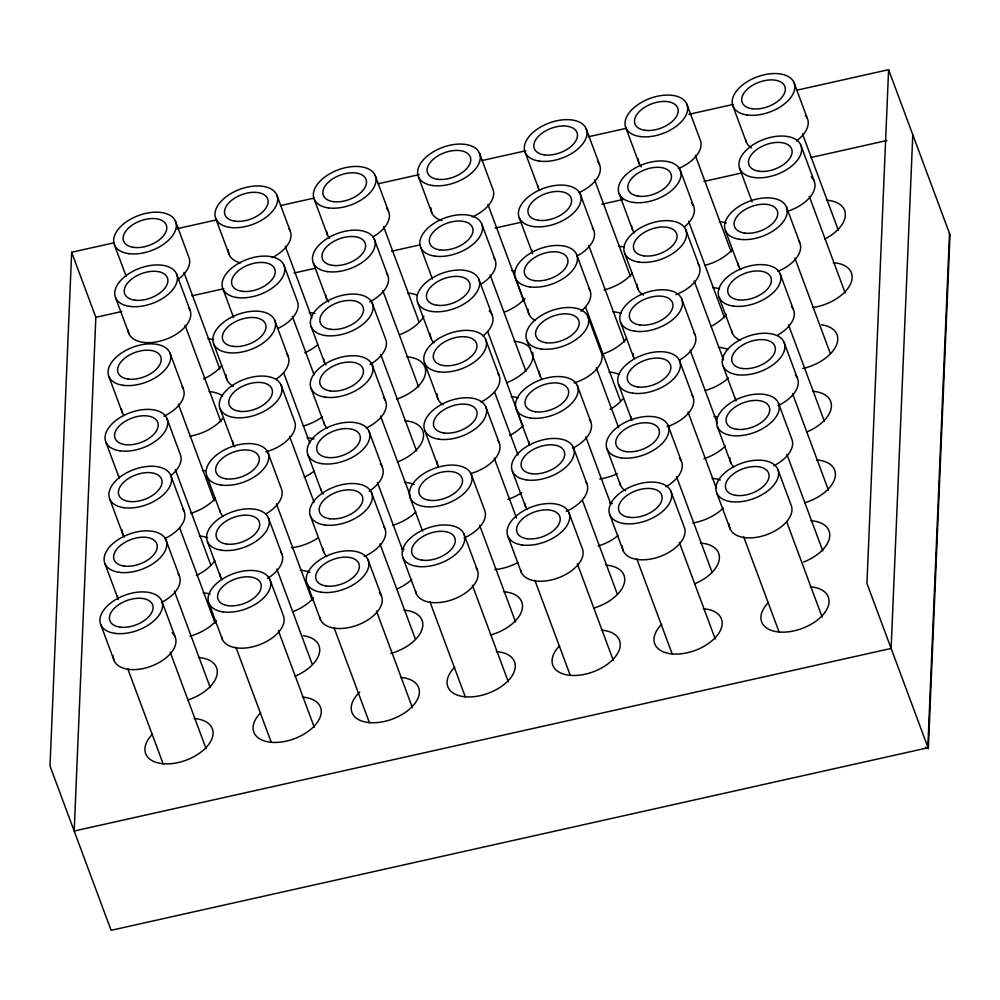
<?xml version="1.0" encoding="UTF-8"?>
<svg xmlns="http://www.w3.org/2000/svg" width="1000" height="1000" viewBox="0 0 1000 1000"><rect width="100%" height="100%" fill="white"/><g stroke="black" fill="none" stroke-linecap="round" stroke-linejoin="round"><path stroke-width="1.5" d="M114.338 242.725L71.662 252.262L50 765.987L111.112 930.312L928.05 747.738M71.662 252.262L95.85 317.312L74.188 831.025L891.125 648.45L912.788 134.738M797.15 90.125L888.6 69.688L866.938 583.4L928.337 748.512L925.45 747.312M927.837 747.163L949.5 233.438M928.337 748.512L950 234.788L888.6 69.688M176.825 228.762L216.45 219.913M280.475 205.6L314 198.1M378.013 183.8L419.162 174.6M481.65 160.637L525.85 150.762M588.35 136.788L626.45 128.275M688.938 114.312L733.138 104.438M95.85 317.312L121.762 311.525M191.875 295.85L223.888 288.7M293.988 273.025L315.325 268.263M391.538 251.225L420.5 244.762M495.175 228.062L521.087 222.275M601.862 204.225L623.2 199.45M703.988 181.4L742.087 172.887M810.675 157.562L886.875 140.525M794.013 82.562L807.375 118.513M802.463 133.825L838.388 230.413M800.8 145.062L814.175 181.012M809.262 196.325L845.175 292.913M786.425 206.875L799.788 242.825M794.875 258.137L830.25 353.263M733.012 106.3L746.375 142.238M780.075 273.637L793.438 309.587M739.812 168.787L752.1 201.863M788.525 324.9L824.45 421.488M784.05 342.287L797.425 378.237M686.85 104.113L700.225 140.05A32.738 18.688 -20.4 0 1 678.35 168.6M792.513 393.55L828.425 490.138M725.425 230.613L738.787 266.55M695.312 155.363L731.225 251.962M778.425 403.088L791.8 439.038A32.738 18.688 -20.4 0 1 773.8 465.775M786.888 454.35L822.8 550.938M680.163 169.975L693.525 205.925M719.075 297.362L732.438 333.312M688.612 221.238L724.538 317.825M777.75 469.2L791.125 505.15A32.738 18.688 -20.4 0 1 763.888 535.612A32.738 18.688 -20.4 0 1 729.262 524.012M685.738 229.662L699.1 265.613M786.75 521.925L822.125 617.05M694.188 280.925L723.575 359.95M723.05 366.012L735.888 400.525M625.85 127.837L639.225 163.787M681.637 298.775L695.013 334.725M690.1 350.037L717.312 423.212M717.425 426.812L730.8 462.762M619.163 193.713L632.525 229.65M679.55 360.737L692.913 396.688M743.737 536.975L779.125 632.1M586.15 128.663L599.525 164.613M688 412L716.3 488.1M716.75 492.925L730.125 528.875M624.738 253.388L638.1 289.337M594.6 179.925L630.525 276.512M668.075 425.425L681.45 461.375M580.275 194.112L593.638 230.062M620.638 322.512L634.012 358.45A32.738 18.688 -20.4 0 1 633.162 353.6M676.538 476.688L711.912 571.812M588.725 245.375L624.65 341.962M670.85 491.125L684.212 527.062A32.738 18.688 -20.4 0 1 656.988 557.537A32.738 18.688 -20.4 0 1 622.362 545.938M576.6 254.475L589.963 290.413M679.3 542.388L715.225 638.975M618.55 384.462L631.912 420.412A32.738 18.688 -20.4 0 1 631.075 416.825M585.6 307.188L620.425 400.85M587.875 316.525L601.237 352.475A32.738 18.688 -20.4 0 1 574.012 382.95M525.15 152.387L538.525 188.337M596.325 367.788L618.638 427.788M607.075 449.162L620.45 485.1M519.275 217.838L532.638 253.787M577.337 385.575L590.7 421.525M636.838 558.9L672.212 654.025M585.788 436.838L610.825 504.15M479.438 153.1L492.812 189.037A32.738 18.688 -20.4 0 1 472.238 217.013M609.85 514.85L623.212 550.8M515.6 278.2L528.962 314.15M487.887 204.35L523.812 300.95M573.4 447.488L586.775 483.438M526.875 340.262L540.237 376.2M481.662 223.688L495.025 259.637M582.4 500.213L617.238 593.875M490.112 274.95L526.038 371.538M568.9 512.537L582.275 548.475A32.738 18.688 -20.4 0 1 557.075 578.288A32.738 18.688 -20.4 0 1 520.575 569.862M478.775 279.05L492.137 314.988M577.35 563.787L613.275 660.387M487.762 331.775L522.062 423.975M516.337 409.3L529.7 445.25M485.613 339.375L498.988 375.325M418.438 176.825L431.812 212.775M494.613 392.1L518.013 455.037M512.4 471.213L525.775 507.163M485.775 406.775L499.15 442.725M420.662 247.425L432.425 279.05M494.225 458.038L516.55 518.038M534.888 580.312L570.275 675.438M375.188 175.463L388.55 211.412M507.9 536.263L521.275 572.212M417.775 302.775L431.138 338.725M383.638 226.725L419.012 321.85M471.2 474.113L484.562 510.062A32.738 18.688 -20.4 0 1 464 538.038M424.613 363.113L437.987 399.05M374.3 239.175L387.675 275.125M479.65 525.375L515.575 621.962M382.762 290.438L418.675 387.025M463.938 533.975L477.3 569.925M424.775 430.513L438.15 466.45A32.738 18.688 -20.4 0 1 437.287 461.6M372.212 303.1L385.588 339.05A32.738 18.688 -20.4 0 1 370.037 364.462M472.388 585.237L508.312 681.825M380.675 354.363L416.587 450.95M314.188 199.2L327.55 235.138M372.113 364.75L385.475 400.7M380.562 416.012L410.5 496.5M410.2 497.85L422.5 530.913M313.3 262.913L326.675 298.85M369.012 431.262L382.375 467.212M429.925 601.763L465.3 696.888M276.812 194.988L290.175 230.925M377.463 482.525L403.05 551.312M402.938 557.712L416.3 593.65M285.262 246.238L311.925 317.95M311.212 326.825L324.588 362.775M371.488 492.537L384.862 528.488M283.913 265.113L297.275 301.062A32.738 18.688 -20.4 0 1 278.012 328.438M379.938 543.8L415.325 638.925M292.362 316.375L314.137 374.913M311.112 388.475L324.475 424.425M368.038 559.812L381.413 595.75M274.675 320.163L288.038 356.112M376.488 611.062L412.413 707.663M283.675 372.887L309.8 443.137M308.012 454.988L321.375 490.938M281.112 385.087L294.475 421.037A32.738 18.688 -20.4 0 1 265.875 451.9M215.812 218.713L229.175 254.662M289.562 436.35L314.05 502.2M310.487 516.263L323.862 552.212M222.913 288.85L233.612 317.6M334.038 627.587L369.412 722.712M267.962 452.612L281.325 488.562A32.738 18.688 -20.4 0 1 265.788 513.975M175.463 221.188L188.837 257.137A32.738 18.688 -20.4 0 1 177.862 279.575M307.038 583.538L320.412 619.487M276.413 503.875L312.337 600.462M213.675 343.9L227.037 379.837M183.925 272.45L219.838 369.038M268.4 517.837L281.775 553.787M176.562 273.962L189.938 309.9M220.113 408.812L233.475 444.762M276.863 569.1L312.238 664.225M185.025 325.225L220.938 421.812M269.925 579.487L283.288 615.425A32.738 18.688 -20.4 0 1 258.087 645.238A32.738 18.688 -20.4 0 1 221.6 636.812M278.375 630.737L314.3 727.337M169.913 352.863L183.287 388.812M206.962 476.35L220.325 512.288M178.363 404.125L214.288 500.725M114.462 244.925L126.225 276.55M166.887 418.425L180.263 454.375A32.738 18.688 -20.4 0 1 171.35 475.2M207.4 541.562L220.775 577.513M115.562 297.688L128.938 333.638M175.35 469.688L210.725 564.812M235.912 647.262L271.288 742.387M170.725 475.275L184.088 511.213M208.925 603.212L222.288 639.163M179.725 527.987L215.1 623.125M108.912 376.6L122.287 412.55M165.938 539.875L179.312 575.825M174.4 591.138L210.312 687.725M105.887 442.15L119.262 478.1A32.738 18.688 -20.4 0 1 118.562 475.75M161.75 600.925L175.125 636.875M170.2 652.188L206.125 748.775M109.725 499L123.088 534.95M104.938 563.612L118.312 599.55A32.738 18.688 -20.4 0 1 117.475 595.962M127.737 668.7L163.125 763.825M100.75 624.65L114.125 660.6M172.188 632.825A32.738 18.688 -20.4 0 1 151.938 665.938A32.738 18.688 -20.4 0 1 113.263 655.75M379.387 592.625A32.738 18.688 -20.4 0 1 359.225 624.425A32.738 18.688 -20.4 0 1 319.713 617.137M476.087 567.788A32.738 18.688 -20.4 0 1 454.113 599A32.738 18.688 -20.4 0 1 415.613 591.312M288.962 228.787A32.738 18.688 -20.4 0 1 272.188 257.675M240.575 262.838A32.738 18.688 -20.4 0 1 228.325 249.8M386.538 208.275A32.738 18.688 -20.4 0 1 373.013 236.825M329.575 238.275A32.738 18.688 -20.4 0 1 326.712 231.55M441.925 220.613A32.738 18.688 -20.4 0 1 430.95 207.913M597.5 161.475A32.738 18.688 -20.4 0 1 578.95 192.587M539.738 190.487A32.738 18.688 -20.4 0 1 537.825 185.987M641.237 166.912A32.738 18.688 -20.4 0 1 638.362 158.925M805.362 115.375A32.738 18.688 -20.4 0 1 796.4 140.95M751.5 147.925A32.738 18.688 -20.4 0 1 745.688 139.9M691.513 202.787A32.738 18.688 -20.4 0 1 684.613 226.762M634.538 232.787A32.738 18.688 -20.4 0 1 631.688 226.062M588.75 288.275A32.738 18.688 -20.4 0 1 581.05 311.25M535.35 320.538A32.738 18.688 -20.4 0 1 528.112 309.288M386.463 272.975A32.738 18.688 -20.4 0 1 369.675 301.875M328.688 301.988A32.738 18.688 -20.4 0 1 325.838 295.262M383.462 397.562A32.738 18.688 -20.4 0 1 366.213 428.062M327.413 428.475A32.738 18.688 -20.4 0 1 323.787 422.075M188.725 307.762A32.738 18.688 -20.4 0 1 165.738 339.363A32.738 18.688 -20.4 0 1 128.1 330.05M234.7 446.9A32.738 18.688 -20.4 0 1 232.638 441.175M497.775 373.188A32.738 18.688 -20.4 0 1 480.988 402.075M443.1 404.738A32.738 18.688 -20.4 0 1 437.137 394.2M542.25 379.338A32.738 18.688 -20.4 0 1 539.388 371.35M798.575 240.675A32.738 18.688 -20.4 0 1 777.925 271.363M740.812 269.688A32.738 18.688 -20.4 0 1 737.95 262.962M693.8 332.587A32.738 18.688 -20.4 0 1 679.463 360.138M791.425 306.45A32.738 18.688 -20.4 0 1 777.9 335M740.188 340.325A32.738 18.688 -20.4 0 1 731.75 330.962M795.4 375.1A32.738 18.688 -20.4 0 1 778.15 405.613M736.012 400.812A32.738 18.688 -20.4 0 1 735.575 398.375M182.062 386.675A32.738 18.688 -20.4 0 1 164.013 416.188M124.3 415.675A32.738 18.688 -20.4 0 1 121.438 408.95M182.875 509.075A32.738 18.688 -20.4 0 1 164.825 538.587M124.312 537.087A32.738 18.688 -20.4 0 1 122.238 530.087M178.1 573.675A32.738 18.688 -20.4 0 1 161.312 602.575M280.55 551.638A32.738 18.688 -20.4 0 1 267.413 578.488M221.988 579.65A32.738 18.688 -20.4 0 1 219.925 573.925M223.263 516.337A32.738 18.688 -20.4 0 1 219.638 509.95M380.363 464.075A32.738 18.688 -20.4 0 1 369.175 491.188M323.4 494.075A32.738 18.688 -20.4 0 1 320.688 488.587M585.562 481.287A32.738 18.688 -20.4 0 1 566.213 511.413M526.987 509.312A32.738 18.688 -20.4 0 1 524.938 503.575M679.425 458.237A32.738 18.688 -20.4 0 1 665.9 486.788M625.562 490.788A32.738 18.688 -20.4 0 1 619.75 482.762M733.737 466.812A32.738 18.688 -20.4 0 1 729.95 457.9M497.925 440.575A32.738 18.688 -20.4 0 1 470.538 473.6M589.487 419.375A32.738 18.688 -20.4 0 1 572.712 448.263M529.3 444.1A32.738 18.688 -20.4 0 1 528.862 441.662M691.7 394.538A32.738 18.688 -20.4 0 1 667.05 426.725M383.638 526.337A32.738 18.688 -20.4 0 1 364.288 556.45M326.788 556.263A32.738 18.688 -20.4 0 1 323.013 548.625M325.8 364.925A32.738 18.688 -20.4 0 1 323.75 359.188M489.212 310.95A32.738 18.688 -20.4 0 1 483.225 335.825M434.075 342.775A32.738 18.688 -20.4 0 1 430.288 333.862M493.812 257.5A32.738 18.688 -20.4 0 1 480.662 284.35M592.425 227.913A32.738 18.688 -20.4 0 1 578.1 255.475M532.225 252.638A32.738 18.688 -20.4 0 1 531.8 250.2M697.887 263.463A32.738 18.688 -20.4 0 1 675.913 294.675M643.225 295.025A32.738 18.688 -20.4 0 1 637.25 284.475M811.237 176.962A32.738 18.688 -20.4 0 1 786.95 211.475M286.825 353.975A32.738 18.688 -20.4 0 1 275.975 379.338M233.425 386.238A32.738 18.688 -20.4 0 1 226.188 374.988M194.225 718.55A35.587 20.312 -20.4 0 1 208.312 744.95A35.587 20.312 -20.4 0 1 159.512 763.238A35.587 20.312 -20.4 0 1 152.5 734.188M302.387 697.113A35.587 20.312 -20.4 0 1 316.488 723.512A35.587 20.312 -20.4 0 1 267.675 741.8A35.587 20.312 -20.4 0 1 260.675 712.738M400.513 677.438A35.587 20.312 -20.4 0 1 414.35 704.163A35.587 20.312 -20.4 0 1 364.988 721.95A35.587 20.312 -20.4 0 1 359.762 692.125M496.4 651.612A35.587 20.312 -20.4 0 1 510.5 678.012A35.587 20.312 -20.4 0 1 461.688 696.3A35.587 20.312 -20.4 0 1 454.688 667.237M601.375 630.163A35.587 20.312 -20.4 0 1 615.462 656.562A35.587 20.312 -20.4 0 1 566.663 674.85A35.587 20.312 -20.4 0 1 559.65 645.788M703.325 608.75A35.587 20.312 -20.4 0 1 717.412 635.15A35.587 20.312 -20.4 0 1 668.6 653.438A35.587 20.312 -20.4 0 1 661.6 624.375M810.225 586.825A35.587 20.312 -20.4 0 1 824.312 613.225A35.587 20.312 -20.4 0 1 775.512 631.512A35.587 20.312 -20.4 0 1 768.5 602.463M221.775 365.55A35.587 20.312 -20.4 0 1 203.512 378.95M207.938 338.825A35.587 20.312 -20.4 0 1 213.475 339.637M317.512 344.975A35.587 20.312 -20.4 0 1 304.85 352.738M309.288 312.613A35.587 20.312 -20.4 0 1 314.812 313.438M423.925 316.262A35.587 20.312 -20.4 0 1 400.375 334.412M407.663 293.087A35.587 20.312 -20.4 0 1 417.175 295.188M524.95 298.412A35.587 20.312 -20.4 0 1 504.637 312.05M511.912 270.725A35.587 20.312 -20.4 0 1 514.513 271M632.463 273.012A35.587 20.312 -20.4 0 1 603.975 289.962M618.625 246.287A35.587 20.312 -20.4 0 1 624.15 247.113M732.362 249.425A35.587 20.312 -20.4 0 1 704.675 265.413M719.325 221.737A35.587 20.312 -20.4 0 1 726.25 222.925M826.488 200.188A35.587 20.312 -20.4 0 1 845.337 215.2A35.587 20.312 -20.4 0 1 824.85 238.988M726.462 314.325A35.587 20.312 -20.4 0 1 711 326.4M712.625 287.613A35.587 20.312 -20.4 0 1 719.562 288.8M622.913 398.825A35.587 20.312 -20.4 0 1 610.1 409.438M609.075 372.1A35.587 20.312 -20.4 0 1 618.575 374.188M406.775 356.8A35.587 20.312 -20.4 0 1 425.225 374.663A35.587 20.312 -20.4 0 1 396.587 399.175M415.85 511.975A35.587 20.312 -20.4 0 1 392.912 525.225M404.588 482.375A35.587 20.312 -20.4 0 1 414.1 484.475M222.875 418.312A35.587 20.312 -20.4 0 1 189.95 436.188M209.037 391.587A35.587 20.312 -20.4 0 1 222.662 395.988M318.387 537.675A35.587 20.312 -20.4 0 1 291.537 547.737M521.663 492.8A35.587 20.312 -20.4 0 1 507.9 499.375M617.325 473.638A35.587 20.312 -20.4 0 1 599.775 478.988M821.488 324.775A35.587 20.312 -20.4 0 1 836.363 345.3A35.587 20.312 -20.4 0 1 802.763 368.525M725.375 446.012A35.587 20.312 -20.4 0 1 703.925 458.775M714.112 416.413A35.587 20.312 -20.4 0 1 716.712 416.675M812.55 391.262A35.587 20.312 -20.4 0 1 831.275 407.688A35.587 20.312 -20.4 0 1 806.7 432.013M816.525 459.913A35.587 20.312 -20.4 0 1 834.85 478.263A35.587 20.312 -20.4 0 1 804.85 502.762M215.425 498.188A35.587 20.312 -20.4 0 1 190.712 513.337M202.387 470.5A35.587 20.312 -20.4 0 1 204.988 470.763M214.9 560.425A35.587 20.312 -20.4 0 1 196.35 575.525M199.363 536.05A35.587 20.312 -20.4 0 1 207.625 537.663M216.238 620.588A35.587 20.312 -20.4 0 1 190.037 636.175M203.2 592.9A35.587 20.312 -20.4 0 1 210.125 594.087M198.412 657.5A35.587 20.312 -20.4 0 1 216.863 675.362A35.587 20.312 -20.4 0 1 188.225 699.875M303.475 635.737A35.587 20.312 -20.4 0 1 319.425 652.837A35.587 20.312 -20.4 0 1 295.025 676.213M313.475 597.938A35.587 20.312 -20.4 0 1 293.15 611.562M300.438 570.25A35.587 20.312 -20.4 0 1 309.95 572.337M411.788 579.438A35.587 20.312 -20.4 0 1 397.062 589.025M401.488 548.888A35.587 20.312 -20.4 0 1 404.075 549.163M503.675 591.75A35.587 20.312 -20.4 0 1 521.85 610.588A35.587 20.312 -20.4 0 1 490.5 635.025M605.875 565.112A35.587 20.312 -20.4 0 1 624.2 583.462A35.587 20.312 -20.4 0 1 594.2 607.962M700.55 543.05A35.587 20.312 -20.4 0 1 719.275 559.475A35.587 20.312 -20.4 0 1 694.7 583.8M810.9 520.712A35.587 20.312 -20.4 0 1 829.55 537.612A35.587 20.312 -20.4 0 1 803.625 562.038M517.962 562.487A35.587 20.312 -20.4 0 1 494.75 569.575M618.05 535.575A35.587 20.312 -20.4 0 1 598.138 546.05M609.812 503.2A35.587 20.312 -20.4 0 1 612.4 503.475M723.288 507.975A35.587 20.312 -20.4 0 1 692.925 522.975M712.025 478.363A35.587 20.312 -20.4 0 1 720.275 479.975M403.963 610.163A35.587 20.312 -20.4 0 1 422.137 629A35.587 20.312 -20.4 0 1 390.8 653.438M404.688 420.725A35.587 20.312 -20.4 0 1 423.338 437.625A35.587 20.312 -20.4 0 1 397.413 462.05M523.425 425.325A35.587 20.312 -20.4 0 1 509.613 435.475M511.25 396.675A35.587 20.312 -20.4 0 1 518.175 397.863M532.513 352.287A35.587 20.312 -20.4 0 1 506.85 382.638M514.138 341.325A35.587 20.312 -20.4 0 1 530.737 348.713M626.575 338.462A35.587 20.312 -20.4 0 1 602.55 354.113M612.737 311.737A35.587 20.312 -20.4 0 1 621 313.363M728.5 377.837A35.587 20.312 -20.4 0 1 705.037 390.575M718.213 347.287A35.587 20.312 -20.4 0 1 727.712 349.387M833.275 262.688A35.587 20.312 -20.4 0 1 850.525 283.988A35.587 20.312 -20.4 0 1 812.712 307.525M314.288 471.037A35.587 20.312 -20.4 0 1 304.125 477.275M307.15 437.8A35.587 20.312 -20.4 0 1 314.075 438.988M322.375 416.863A35.587 20.312 -20.4 0 1 303.225 426.025M119.838 627.1A22.788 13 -20.4 0 0 153.075 607.913A22.788 13 -20.4 0 0 120.838 603.362A22.788 13 -20.4 0 0 119.838 627.1M114.85 633.35A32.738 18.688 -20.4 0 0 162.6 605.788A32.738 18.688 -20.4 0 0 116.3 599.237A32.738 18.688 -20.4 0 0 114.85 633.35M223.025 611.9A32.738 18.688 -20.4 0 0 270.775 584.338A32.738 18.688 -20.4 0 0 224.462 577.8A32.738 18.688 -20.4 0 0 223.025 611.9M228 605.662A22.788 13 -20.4 0 0 261.25 586.475A22.788 13 -20.4 0 0 229.013 581.912A22.788 13 -20.4 0 0 228 605.662M321.15 592.225A32.738 18.688 -20.4 0 0 368.888 564.663A32.738 18.688 -20.4 0 0 322.587 558.125A32.738 18.688 -20.4 0 0 321.15 592.225M326.125 585.975A22.788 13 -20.4 0 0 359.363 566.8A22.788 13 -20.4 0 0 327.125 562.238A22.788 13 -20.4 0 0 326.125 585.975M422.025 560.15A22.788 13 -20.4 0 0 455.262 540.962A22.788 13 -20.4 0 0 423.025 536.413A22.788 13 -20.4 0 0 422.025 560.15M417.038 566.4A32.738 18.688 -20.4 0 0 464.787 538.837A32.738 18.688 -20.4 0 0 418.475 532.3A32.738 18.688 -20.4 0 0 417.038 566.4M522 544.95A32.738 18.688 -20.4 0 0 569.75 517.388A32.738 18.688 -20.4 0 0 523.45 510.85A32.738 18.688 -20.4 0 0 522 544.95M526.987 538.713A22.788 13 -20.4 0 0 560.225 519.525A22.788 13 -20.4 0 0 527.987 514.963A22.788 13 -20.4 0 0 526.987 538.713M628.938 517.3A22.788 13 -20.4 0 0 662.175 498.113A22.788 13 -20.4 0 0 629.938 493.55A22.788 13 -20.4 0 0 628.938 517.3M623.95 523.538A32.738 18.688 -20.4 0 0 671.7 495.975A32.738 18.688 -20.4 0 0 625.388 489.438A32.738 18.688 -20.4 0 0 623.95 523.538M735.837 495.375A22.788 13 -20.4 0 0 769.075 476.188A22.788 13 -20.4 0 0 736.838 471.637A22.788 13 -20.4 0 0 735.837 495.375M730.85 501.625A32.738 18.688 -20.4 0 0 778.6 474.062A32.738 18.688 -20.4 0 0 732.288 467.512A32.738 18.688 -20.4 0 0 730.85 501.625M133.55 247.362A22.788 13 -20.4 0 0 166.788 228.175A22.788 13 -20.4 0 0 134.55 223.625A22.788 13 -20.4 0 0 133.55 247.362M128.575 253.612A32.738 18.688 -20.4 0 0 176.312 226.05A32.738 18.688 -20.4 0 0 130.013 219.513A32.738 18.688 -20.4 0 0 128.575 253.612M229.913 227.4A32.738 18.688 -20.4 0 0 277.663 199.838A32.738 18.688 -20.4 0 0 231.35 193.3A32.738 18.688 -20.4 0 0 229.913 227.4M234.9 221.15A22.788 13 -20.4 0 0 268.137 201.975A22.788 13 -20.4 0 0 235.9 197.413A22.788 13 -20.4 0 0 234.9 221.15M333.275 201.637A22.788 13 -20.4 0 0 366.512 182.45A22.788 13 -20.4 0 0 334.275 177.9A22.788 13 -20.4 0 0 333.275 201.637M328.288 207.887A32.738 18.688 -20.4 0 0 376.037 180.325A32.738 18.688 -20.4 0 0 329.725 173.787A32.738 18.688 -20.4 0 0 328.288 207.887M432.537 185.512A32.738 18.688 -20.4 0 0 480.288 157.95A32.738 18.688 -20.4 0 0 433.975 151.412A32.738 18.688 -20.4 0 0 432.537 185.512M437.525 179.262A22.788 13 -20.4 0 0 470.763 160.087A22.788 13 -20.4 0 0 438.525 155.525A22.788 13 -20.4 0 0 437.525 179.262M544.237 154.838A22.788 13 -20.4 0 0 577.475 135.65A22.788 13 -20.4 0 0 545.237 131.1A22.788 13 -20.4 0 0 544.237 154.838M539.25 161.088A32.738 18.688 -20.4 0 0 587 133.525A32.738 18.688 -20.4 0 0 540.688 126.975A32.738 18.688 -20.4 0 0 539.25 161.088M639.963 136.525A32.738 18.688 -20.4 0 0 687.712 108.963A32.738 18.688 -20.4 0 0 641.4 102.425A32.738 18.688 -20.4 0 0 639.963 136.525M644.938 130.287A22.788 13 -20.4 0 0 678.175 111.1A22.788 13 -20.4 0 0 645.938 106.538A22.788 13 -20.4 0 0 644.938 130.287M747.113 114.987A32.738 18.688 -20.4 0 0 794.862 87.425A32.738 18.688 -20.4 0 0 748.55 80.887A32.738 18.688 -20.4 0 0 747.113 114.987M752.1 108.737A22.788 13 -20.4 0 0 785.337 89.55A22.788 13 -20.4 0 0 753.1 85A22.788 13 -20.4 0 0 752.1 108.737M638.25 196.15A22.788 13 -20.4 0 0 671.488 176.962A22.788 13 -20.4 0 0 639.25 172.413A22.788 13 -20.4 0 0 638.25 196.15M633.263 202.4A32.738 18.688 -20.4 0 0 681.012 174.838A32.738 18.688 -20.4 0 0 634.7 168.3A32.738 18.688 -20.4 0 0 633.263 202.4M529.7 286.887A32.738 18.688 -20.4 0 0 577.45 259.325A32.738 18.688 -20.4 0 0 531.138 252.787A32.738 18.688 -20.4 0 0 529.7 286.887M534.688 280.637A22.788 13 -20.4 0 0 567.925 261.45A22.788 13 -20.4 0 0 535.688 256.9A22.788 13 -20.4 0 0 534.688 280.637M332.388 265.35A22.788 13 -20.4 0 0 365.625 246.163A22.788 13 -20.4 0 0 333.387 241.612A22.788 13 -20.4 0 0 332.388 265.35M327.413 271.6A32.738 18.688 -20.4 0 0 375.163 244.037A32.738 18.688 -20.4 0 0 328.85 237.5A32.738 18.688 -20.4 0 0 327.413 271.6M330.2 390.925A22.788 13 -20.4 0 0 363.438 371.737A22.788 13 -20.4 0 0 331.2 367.188A22.788 13 -20.4 0 0 330.2 390.925M325.213 397.163A32.738 18.688 -20.4 0 0 372.962 369.6A32.738 18.688 -20.4 0 0 326.65 363.062A32.738 18.688 -20.4 0 0 325.213 397.163M134.65 300.138A22.788 13 -20.4 0 0 167.887 280.95A22.788 13 -20.4 0 0 135.65 276.388A22.788 13 -20.4 0 0 134.65 300.138M129.675 306.375A32.738 18.688 -20.4 0 0 177.425 278.812A32.738 18.688 -20.4 0 0 131.113 272.275A32.738 18.688 -20.4 0 0 129.675 306.375M239.2 411.262A22.788 13 -20.4 0 0 272.438 392.075A22.788 13 -20.4 0 0 240.2 387.525A22.788 13 -20.4 0 0 239.2 411.262M234.213 417.5A32.738 18.688 -20.4 0 0 281.962 389.938A32.738 18.688 -20.4 0 0 235.65 383.4A32.738 18.688 -20.4 0 0 234.213 417.5M443.7 365.55A22.788 13 -20.4 0 0 476.938 346.362A22.788 13 -20.4 0 0 444.7 341.812A22.788 13 -20.4 0 0 443.7 365.55M438.725 371.8A32.738 18.688 -20.4 0 0 486.475 344.237A32.738 18.688 -20.4 0 0 440.163 337.7A32.738 18.688 -20.4 0 0 438.725 371.8M540.975 348.95A32.738 18.688 -20.4 0 0 588.725 321.388A32.738 18.688 -20.4 0 0 542.413 314.837A32.738 18.688 -20.4 0 0 540.975 348.95M545.962 342.7A22.788 13 -20.4 0 0 579.2 323.512A22.788 13 -20.4 0 0 546.962 318.962A22.788 13 -20.4 0 0 545.962 342.7M739.525 239.3A32.738 18.688 -20.4 0 0 787.275 211.737A32.738 18.688 -20.4 0 0 740.962 205.2A32.738 18.688 -20.4 0 0 739.525 239.3M744.513 233.05A22.788 13 -20.4 0 0 777.75 213.863A22.788 13 -20.4 0 0 745.512 209.312A22.788 13 -20.4 0 0 744.513 233.05M634.75 331.2A32.738 18.688 -20.4 0 0 682.5 303.637A32.738 18.688 -20.4 0 0 636.188 297.1A32.738 18.688 -20.4 0 0 634.75 331.2M639.725 324.95A22.788 13 -20.4 0 0 672.962 305.763A22.788 13 -20.4 0 0 640.725 301.212A22.788 13 -20.4 0 0 639.725 324.95M733.175 306.05A32.738 18.688 -20.4 0 0 780.925 278.488A32.738 18.688 -20.4 0 0 734.613 271.95A32.738 18.688 -20.4 0 0 733.175 306.05M738.162 299.812A22.788 13 -20.4 0 0 771.4 280.625A22.788 13 -20.4 0 0 739.163 276.062A22.788 13 -20.4 0 0 738.162 299.812M737.163 374.7A32.738 18.688 -20.4 0 0 784.912 347.137A32.738 18.688 -20.4 0 0 738.6 340.6A32.738 18.688 -20.4 0 0 737.163 374.7M742.138 368.462A22.788 13 -20.4 0 0 775.375 349.275A22.788 13 -20.4 0 0 743.138 344.725A22.788 13 -20.4 0 0 742.138 368.462M123.012 385.288A32.738 18.688 -20.4 0 0 170.763 357.725A32.738 18.688 -20.4 0 0 124.45 351.188A32.738 18.688 -20.4 0 0 123.012 385.288M128 379.038A22.788 13 -20.4 0 0 161.238 359.85A22.788 13 -20.4 0 0 129 355.3A22.788 13 -20.4 0 0 128 379.038M120 450.838A32.738 18.688 -20.4 0 0 167.75 423.275A32.738 18.688 -20.4 0 0 121.438 416.737A32.738 18.688 -20.4 0 0 120 450.838M124.975 444.6A22.788 13 -20.4 0 0 158.212 425.412A22.788 13 -20.4 0 0 125.975 420.863A22.788 13 -20.4 0 0 124.975 444.6M128.812 501.438A22.788 13 -20.4 0 0 162.05 482.25A22.788 13 -20.4 0 0 129.812 477.7A22.788 13 -20.4 0 0 128.812 501.438M123.825 507.688A32.738 18.688 -20.4 0 0 171.575 480.125A32.738 18.688 -20.4 0 0 125.262 473.587A32.738 18.688 -20.4 0 0 123.825 507.688M119.05 572.3A32.738 18.688 -20.4 0 0 166.8 544.738A32.738 18.688 -20.4 0 0 120.487 538.188A32.738 18.688 -20.4 0 0 119.05 572.3M124.025 566.05A22.788 13 -20.4 0 0 157.262 546.862A22.788 13 -20.4 0 0 125.025 542.312A22.788 13 -20.4 0 0 124.025 566.05M221.513 550.25A32.738 18.688 -20.4 0 0 269.25 522.688A32.738 18.688 -20.4 0 0 222.95 516.15A32.738 18.688 -20.4 0 0 221.513 550.25M226.488 544.012A22.788 13 -20.4 0 0 259.725 524.825A22.788 13 -20.4 0 0 227.488 520.275A22.788 13 -20.4 0 0 226.488 544.012M226.05 478.787A22.788 13 -20.4 0 0 259.288 459.6A22.788 13 -20.4 0 0 227.05 455.05A22.788 13 -20.4 0 0 226.05 478.787M221.062 485.037A32.738 18.688 -20.4 0 0 268.812 457.475A32.738 18.688 -20.4 0 0 222.5 450.938A32.738 18.688 -20.4 0 0 221.062 485.037M327.1 457.438A22.788 13 -20.4 0 0 360.337 438.25A22.788 13 -20.4 0 0 328.1 433.7A22.788 13 -20.4 0 0 327.1 457.438M322.113 463.688A32.738 18.688 -20.4 0 0 369.862 436.125A32.738 18.688 -20.4 0 0 323.55 429.575A32.738 18.688 -20.4 0 0 322.113 463.688M429.288 500.288A22.788 13 -20.4 0 0 462.525 481.1A22.788 13 -20.4 0 0 430.288 476.55A22.788 13 -20.4 0 0 429.288 500.288M424.3 506.538A32.738 18.688 -20.4 0 0 472.05 478.975A32.738 18.688 -20.4 0 0 425.737 472.438A32.738 18.688 -20.4 0 0 424.3 506.538M526.512 479.913A32.738 18.688 -20.4 0 0 574.263 452.35A32.738 18.688 -20.4 0 0 527.95 445.8A32.738 18.688 -20.4 0 0 526.512 479.913M531.487 473.663A22.788 13 -20.4 0 0 564.725 454.475A22.788 13 -20.4 0 0 532.5 449.925A22.788 13 -20.4 0 0 531.487 473.663M621.188 457.85A32.738 18.688 -20.4 0 0 668.938 430.288A32.738 18.688 -20.4 0 0 622.625 423.75A32.738 18.688 -20.4 0 0 621.188 457.85M626.163 451.6A22.788 13 -20.4 0 0 659.4 432.413A22.788 13 -20.4 0 0 627.163 427.863A22.788 13 -20.4 0 0 626.163 451.6M736.513 429.263A22.788 13 -20.4 0 0 769.75 410.075A22.788 13 -20.4 0 0 737.525 405.513A22.788 13 -20.4 0 0 736.513 429.263M731.538 435.5A32.738 18.688 -20.4 0 0 779.287 407.938A32.738 18.688 -20.4 0 0 732.975 401.4A32.738 18.688 -20.4 0 0 731.538 435.5M443.862 432.95A22.788 13 -20.4 0 0 477.1 413.762A22.788 13 -20.4 0 0 444.862 409.212A22.788 13 -20.4 0 0 443.862 432.95M438.875 439.2A32.738 18.688 -20.4 0 0 486.625 411.637A32.738 18.688 -20.4 0 0 440.325 405.1A32.738 18.688 -20.4 0 0 438.875 439.2M535.425 411.75A22.788 13 -20.4 0 0 568.663 392.562A22.788 13 -20.4 0 0 536.425 388.013A22.788 13 -20.4 0 0 535.425 411.75M530.438 418A32.738 18.688 -20.4 0 0 578.188 390.438A32.738 18.688 -20.4 0 0 531.875 383.888A32.738 18.688 -20.4 0 0 530.438 418M637.638 386.912A22.788 13 -20.4 0 0 670.875 367.725A22.788 13 -20.4 0 0 638.638 363.175A22.788 13 -20.4 0 0 637.638 386.912M632.65 393.162A32.738 18.688 -20.4 0 0 680.4 365.6A32.738 18.688 -20.4 0 0 634.087 359.05A32.738 18.688 -20.4 0 0 632.65 393.162M329.575 518.713A22.788 13 -20.4 0 0 362.812 499.525A22.788 13 -20.4 0 0 330.575 494.975A22.788 13 -20.4 0 0 329.575 518.713M324.588 524.95A32.738 18.688 -20.4 0 0 372.337 497.388A32.738 18.688 -20.4 0 0 326.025 490.85A32.738 18.688 -20.4 0 0 324.588 524.95M330.3 329.275A22.788 13 -20.4 0 0 363.537 310.087A22.788 13 -20.4 0 0 331.3 305.538A22.788 13 -20.4 0 0 330.3 329.275M325.325 335.525A32.738 18.688 -20.4 0 0 373.075 307.962A32.738 18.688 -20.4 0 0 326.763 301.413A32.738 18.688 -20.4 0 0 325.325 335.525M436.863 305.225A22.788 13 -20.4 0 0 470.1 286.038A22.788 13 -20.4 0 0 437.863 281.475A22.788 13 -20.4 0 0 436.863 305.225M431.875 311.462A32.738 18.688 -20.4 0 0 479.625 283.9A32.738 18.688 -20.4 0 0 433.312 277.362A32.738 18.688 -20.4 0 0 431.875 311.462M439.75 249.862A22.788 13 -20.4 0 0 472.987 230.675A22.788 13 -20.4 0 0 440.75 226.125A22.788 13 -20.4 0 0 439.75 249.862M434.762 256.112A32.738 18.688 -20.4 0 0 482.512 228.55A32.738 18.688 -20.4 0 0 436.2 222.013A32.738 18.688 -20.4 0 0 434.762 256.112M533.375 226.537A32.738 18.688 -20.4 0 0 581.125 198.975A32.738 18.688 -20.4 0 0 534.812 192.425A32.738 18.688 -20.4 0 0 533.375 226.537M538.35 220.287A22.788 13 -20.4 0 0 571.6 201.1A22.788 13 -20.4 0 0 539.362 196.55A22.788 13 -20.4 0 0 538.35 220.287M638.837 262.087A32.738 18.688 -20.4 0 0 686.587 234.525A32.738 18.688 -20.4 0 0 640.275 227.975A32.738 18.688 -20.4 0 0 638.837 262.087M643.825 255.837A22.788 13 -20.4 0 0 677.062 236.65A22.788 13 -20.4 0 0 644.825 232.1A22.788 13 -20.4 0 0 643.825 255.837M758.888 171.238A22.788 13 -20.4 0 0 792.125 152.05A22.788 13 -20.4 0 0 759.9 147.5A22.788 13 -20.4 0 0 758.888 171.238M753.913 177.488A32.738 18.688 -20.4 0 0 801.663 149.925A32.738 18.688 -20.4 0 0 755.35 143.375A32.738 18.688 -20.4 0 0 753.913 177.488M227.775 352.587A32.738 18.688 -20.4 0 0 275.525 325.025A32.738 18.688 -20.4 0 0 229.213 318.488A32.738 18.688 -20.4 0 0 227.775 352.587M232.763 346.337A22.788 13 -20.4 0 0 266 327.15A22.788 13 -20.4 0 0 233.762 322.6A22.788 13 -20.4 0 0 232.763 346.337M242 291.288A22.788 13 -20.4 0 0 275.238 272.1A22.788 13 -20.4 0 0 243 267.55A22.788 13 -20.4 0 0 242 291.288M237.013 297.538A32.738 18.688 -20.4 0 0 284.762 269.975A32.738 18.688 -20.4 0 0 238.45 263.438A32.738 18.688 -20.4 0 0 237.013 297.538"/></g></svg>
